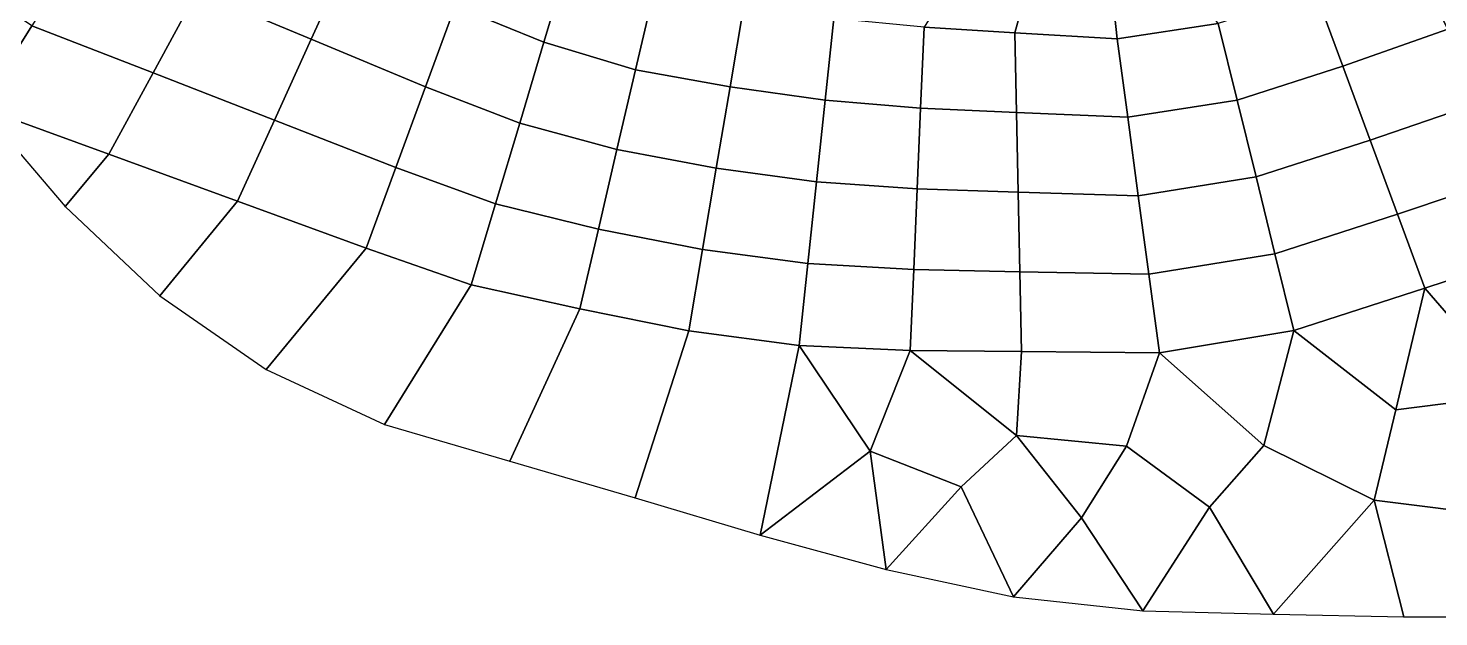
# Model space of a CAD drawing. Extents: x 391089 to 406232, y 6461839 to 6471033.
# Drawn here: x 402490.8 to 402657.1, y 6469393.4 to 6469462.9 of the extents above; entities that cross this region are included whole.
import ezdxf

# ---------------------------------------------------------------- set-up
doc = ezdxf.new("R2010")
doc.units = 0
for name, color, linetype in [('MESH_BOUND', 25, 'CONTINUOUS'), ('MESH_ELEMS', 18, 'CONTINUOUS'), ('MESH_NODES', 18, 'CONTINUOUS')]:
    doc.layers.add(name, color=color, linetype=linetype)

msp = doc.modelspace()

# ---------------------------------------------------------------- linework, layer by layer
at = {"layer": 'MESH_BOUND', "color": 25}
for points in [[(402485.117, 6469453.54, 4.01), (402495.114, 6469441.83, 3.667)], [(402495.114, 6469441.83, 3.667), (402506.301, 6469431.3, 3.285)], [(402506.301, 6469431.3, 3.285), (402518.821, 6469422.59, 3.36)], [(402518.821, 6469422.59, 3.36), (402532.789, 6469416.11, 2.91)], [(402532.789, 6469416.11, 2.91), (402547.569, 6469411.79, 3.645)], [(402547.569, 6469411.79, 3.645), (402562.346, 6469407.46, 4.037)], [(402562.346, 6469407.46, 4.037), (402577.094, 6469403.03, 4.431)], [(402577.094, 6469403.03, 4.431), (402591.939, 6469398.98, 4.213)], [(402591.939, 6469398.98, 4.213), (402606.993, 6469395.74, 2.907)], [(402606.993, 6469395.74, 2.907), (402622.235, 6469394.1, 2.277)], [(402622.235, 6469394.1, 2.277), (402637.629, 6469393.73, 2.018)], [(402637.629, 6469393.73, 2.018), (402653.023, 6469393.4, 1.987)], [(402653.023, 6469393.4, 1.987), (402668.421, 6469393.4, 2.034)]]:
    msp.add_polyline3d(points, dxfattribs=at)
at = {"layer": 'MESH_ELEMS', "color": 178}
for points in [[(402528.503, 6469471.15, 0), (402515.889, 6469476.81, 0), (402510.686, 6469467.21, 0), (402524.151, 6469461.59, 0)], [(402551.596, 6469461.24, 0), (402554.464, 6469470.79, 0.678), (402544.62, 6469475.02, 0.632), (402541.118, 6469465.5, 0)], [(402664.913, 6469476.25, 0.619), (402653.959, 6469471.28, 0.764), (402658.201, 6469462.78, 0.631), (402670.107, 6469468.19, 0.521)], [(402510.686, 6469467.21, 0), (402497.222, 6469472.82), (402491.169, 6469463.18), (402505.484, 6469457.61)], [(402541.118, 6469465.5, 0), (402528.503, 6469471.15, 0), (402524.151, 6469461.59, 0), (402537.616, 6469455.98)], [(402562.394, 6469457.98, 0.591), (402564.587, 6469467.39, 0.83), (402554.464, 6469470.79, 0.678), (402551.596, 6469461.24, 0)], [(402607.134, 6469462.36, 0.793), (402609.072, 6469469.38, 0.738), (402601.091, 6469470.59, 0.694), (402596.431, 6469463.01, 0.713)], [(402625.726, 6469471.07, 0.69), (402618.377, 6469469.32, 0.699), (402619.196, 6469461.63, 0.882), (402631.132, 6469463.46, 0.67)], [(402653.959, 6469471.28, 0.764), (402642.605, 6469467.14, 0.851), (402645.826, 6469458.41, 0.874), (402658.201, 6469462.78, 0.631)], [(402609.072, 6469469.38, 0.738), (402607.134, 6469462.36, 0.793), (402619.196, 6469461.63, 0.882), (402618.377, 6469469.32, 0.699)], [(402485.931, 6469466.7), (402479.804, 6469457.37, 5.782), (402485.117, 6469453.54, 4.01), (402491.169, 6469463.18)], [(402524.151, 6469461.59, 0), (402510.686, 6469467.21, 0), (402505.484, 6469457.61), (402519.799, 6469452.03)], [(402573.538, 6469455.97, 0.544), (402575.156, 6469465.58, 0.812), (402564.587, 6469467.39, 0.83), (402562.394, 6469457.98, 0.591)], [(402642.605, 6469467.14, 0.851), (402631.132, 6469463.46, 0.67), (402633.355, 6469454.4, 0.758), (402645.826, 6469458.41, 0.874)], [(402548.728, 6469451.69), (402551.596, 6469461.24, 0), (402541.118, 6469465.5, 0), (402537.616, 6469455.98)], [(402584.75, 6469454.4, 0.64), (402585.767, 6469464.05, 0.579), (402575.156, 6469465.58, 0.812), (402573.538, 6469455.97, 0.544)], [(402505.484, 6469457.61), (402491.169, 6469463.18), (402485.117, 6469453.54, 4.01), (402500.282, 6469448.01, 0.001)], [(402596.023, 6469453.47, 0.624), (402596.431, 6469463.01, 0.713), (402585.767, 6469464.05, 0.579), (402584.75, 6469454.4, 0.64)], [(402631.132, 6469463.46, 0.67), (402619.196, 6469461.63, 0.882), (402620.443, 6469452.37, 0.939), (402633.355, 6469454.4, 0.758)], [(402537.616, 6469455.98), (402524.151, 6469461.59, 0), (402519.799, 6469452.03), (402534.113, 6469446.46)], [(402607.333, 6469452.95, 0.972), (402607.134, 6469462.36, 0.793), (402596.431, 6469463.01, 0.713), (402596.023, 6469453.47, 0.624)], [(402619.196, 6469461.63, 0.882), (402607.134, 6469462.36, 0.793), (402607.333, 6469452.95, 0.972), (402620.443, 6469452.37, 0.939)], [(402658.201, 6469462.78, 0.631), (402645.826, 6469458.41, 0.874), (402649.046, 6469449.67, -0.1), (402662.442, 6469454.28, -0.1)], [(402560.201, 6469448.57, -0.1), (402562.394, 6469457.98, 0.591), (402551.596, 6469461.24, 0), (402548.728, 6469451.69)], [(402645.826, 6469458.41, 0.874), (402633.355, 6469454.4, 0.758), (402635.578, 6469445.33, -0.1), (402649.046, 6469449.67, -0.1)], [(402519.799, 6469452.03), (402505.484, 6469457.61), (402500.282, 6469448.01, 0.001), (402515.446, 6469442.47, 0.001)], [(402571.92, 6469446.37, -0.1), (402573.538, 6469455.97, 0.544), (402562.394, 6469457.98, 0.591), (402560.201, 6469448.57, -0.1)], [(402545.86, 6469442.14, 0), (402548.728, 6469451.69), (402537.616, 6469455.98), (402534.113, 6469446.46)], [(402583.732, 6469444.75, -0.1), (402584.75, 6469454.4, 0.64), (402573.538, 6469455.97, 0.544), (402571.92, 6469446.37, -0.1)], [(402500.282, 6469448.01, 0.001), (402485.117, 6469453.54, 4.01), (402495.114, 6469441.83, 3.667), (402500.282, 6469448.01, 0.001)], [(402595.615, 6469443.93, -0.1), (402596.023, 6469453.47, 0.624), (402584.75, 6469454.4, 0.64), (402583.732, 6469444.75, -0.1)], [(402607.532, 6469443.55, -0.1), (402607.333, 6469452.95, 0.972), (402596.023, 6469453.47, 0.624), (402595.615, 6469443.93, -0.1)], [(402633.355, 6469454.4, 0.758), (402620.443, 6469452.37, 0.939), (402621.69, 6469443.1, -0.1), (402635.578, 6469445.33, -0.1)], [(402662.442, 6469454.28, -0.1), (402649.046, 6469449.67, -0.1), (402652.266, 6469440.94, 1.122), (402666.683, 6469445.79, 0.884)], [(402534.113, 6469446.46), (402519.799, 6469452.03), (402515.446, 6469442.47, 0.001), (402530.611, 6469436.94, 0.001)], [(402558.007, 6469439.17, -0.1), (402560.201, 6469448.57, -0.1), (402548.728, 6469451.69), (402545.86, 6469442.14, 0)], [(402620.443, 6469452.37, 0.939), (402607.333, 6469452.95, 0.972), (402607.532, 6469443.55, -0.1), (402621.69, 6469443.1, -0.1)], [(402570.303, 6469436.76, -0.1), (402571.92, 6469446.37, -0.1), (402560.201, 6469448.57, -0.1), (402558.007, 6469439.17, -0.1)], [(402649.046, 6469449.67, -0.1), (402635.578, 6469445.33, -0.1), (402637.801, 6469436.26, 0.78), (402652.266, 6469440.94, 1.122)], [(402506.301, 6469431.3, 3.285), (402515.446, 6469442.47, 0.001), (402500.282, 6469448.01, 0.001), (402495.114, 6469441.83, 3.667)], [(402542.992, 6469432.59, 2.362), (402545.86, 6469442.14, 0), (402534.113, 6469446.46), (402530.611, 6469436.94, 0.001)], [(402582.715, 6469435.1, -0.1), (402583.732, 6469444.75, -0.1), (402571.92, 6469446.37, -0.1), (402570.303, 6469436.76, -0.1)], [(402635.578, 6469445.33, -0.1), (402621.69, 6469443.1, -0.1), (402622.937, 6469433.84, 0.922), (402637.801, 6469436.26, 0.78)], [(402666.683, 6469445.79, 0.884), (402652.266, 6469440.94, 1.122), (402655.487, 6469432.2, 1.891), (402670.925, 6469437.29, 1.697)], [(402595.207, 6469434.39, -0.1), (402595.615, 6469443.93, -0.1), (402583.732, 6469444.75, -0.1), (402582.715, 6469435.1, -0.1)], [(402607.731, 6469434.14, -0.1), (402607.532, 6469443.55, -0.1), (402595.615, 6469443.93, -0.1), (402595.207, 6469434.39, -0.1)], [(402621.69, 6469443.1, -0.1), (402607.532, 6469443.55, -0.1), (402607.731, 6469434.14, -0.1), (402622.937, 6469433.84, 0.922)], [(402515.446, 6469442.47, 0.001), (402506.301, 6469431.3, 3.285), (402518.821, 6469422.59, 3.36), (402530.611, 6469436.94, 0.001)], [(402555.814, 6469429.76, 1.962), (402558.007, 6469439.17, -0.1), (402545.86, 6469442.14, 0), (402542.992, 6469432.59, 2.362)], [(402652.266, 6469440.94, 1.122), (402637.801, 6469436.26, 0.78), (402640.024, 6469427.2, 1.535), (402655.487, 6469432.2, 1.891)], [(402568.685, 6469427.16, 1.93), (402570.303, 6469436.76, -0.1), (402558.007, 6469439.17, -0.1), (402555.814, 6469429.76, 1.962)], [(402532.789, 6469416.11, 2.91), (402542.992, 6469432.59, 2.362), (402530.611, 6469436.94, 0.001), (402518.821, 6469422.59, 3.36)], [(402581.697, 6469425.45, 1.707), (402582.715, 6469435.1, -0.1), (402570.303, 6469436.76, -0.1), (402568.685, 6469427.16, 1.93)], [(402655.487, 6469432.2, 1.891), (402666.341, 6469419.66, 1.834), (402670.925, 6469437.29, 1.697), (402655.487, 6469432.2, 1.891)], [(402594.799, 6469424.85, 1.698), (402595.207, 6469434.39, -0.1), (402582.715, 6469435.1, -0.1), (402581.697, 6469425.45, 1.707)], [(402637.801, 6469436.26, 0.78), (402622.937, 6469433.84, 0.922), (402624.184, 6469424.58, 1.478), (402640.024, 6469427.2, 1.535)], [(402607.93, 6469424.73, 1.772), (402607.731, 6469434.14, -0.1), (402595.207, 6469434.39, -0.1), (402594.799, 6469424.85, 1.698)], [(402622.937, 6469433.84, 0.922), (402607.731, 6469434.14, -0.1), (402607.93, 6469424.73, 1.772), (402624.184, 6469424.58, 1.478)], [(402547.569, 6469411.79, 3.645), (402555.814, 6469429.76, 1.962), (402542.992, 6469432.59, 2.362), (402532.789, 6469416.11, 2.91)], [(402655.487, 6469432.2, 1.891), (402640.024, 6469427.2, 1.535), (402652.074, 6469417.82, 1.723), (402655.487, 6469432.2, 1.891)], [(402655.487, 6469432.2, 1.891), (402652.074, 6469417.82, 1.723), (402666.341, 6469419.66, 1.834), (402655.487, 6469432.2, 1.891)], [(402562.346, 6469407.46, 4.037), (402568.685, 6469427.16, 1.93), (402555.814, 6469429.76, 1.962), (402547.569, 6469411.79, 3.645)], [(402577.094, 6469403.03, 4.431), (402581.697, 6469425.45, 1.707), (402568.685, 6469427.16, 1.93), (402562.346, 6469407.46, 4.037)], [(402636.5, 6469413.63, 1.672), (402640.024, 6469427.2, 1.535), (402624.184, 6469424.58, 1.478), (402636.5, 6469413.63, 1.672)], [(402652.074, 6469417.82, 1.723), (402640.024, 6469427.2, 1.535), (402636.5, 6469413.63, 1.672), (402649.523, 6469407.17, 1.766)], [(402581.697, 6469425.45, 1.707), (402577.094, 6469403.03, 4.431), (402590.051, 6469412.96, 2.286), (402581.697, 6469425.45, 1.707)], [(402590.051, 6469412.96, 2.286), (402594.799, 6469424.85, 1.698), (402581.697, 6469425.45, 1.707), (402590.051, 6469412.96, 2.286)], [(402600.797, 6469408.73, 2.318), (402607.323, 6469414.81, 1.817), (402594.799, 6469424.85, 1.698), (402590.051, 6469412.96, 2.286)], [(402607.323, 6469414.81, 1.817), (402607.93, 6469424.73, 1.772), (402594.799, 6469424.85, 1.698), (402607.323, 6469414.81, 1.817)], [(402620.286, 6469413.54, 1.746), (402624.184, 6469424.58, 1.478), (402607.93, 6469424.73, 1.772), (402607.323, 6469414.81, 1.817)], [(402620.286, 6469413.54, 1.746), (402630.08, 6469406.34, 1.896), (402636.5, 6469413.63, 1.672), (402624.184, 6469424.58, 1.478)], [(402664.875, 6469405.26, 1.906), (402666.341, 6469419.66, 1.834), (402652.074, 6469417.82, 1.723), (402649.523, 6469407.17, 1.766)], [(402600.797, 6469408.73, 2.318), (402606.993, 6469395.74, 2.907), (402615.001, 6469405.09, 1.982), (402607.323, 6469414.81, 1.817)], [(402607.323, 6469414.81, 1.817), (402615.001, 6469405.09, 1.982), (402620.286, 6469413.54, 1.746), (402607.323, 6469414.81, 1.817)], [(402615.001, 6469405.09, 1.982), (402622.235, 6469394.1, 2.277), (402630.08, 6469406.34, 1.896), (402620.286, 6469413.54, 1.746)], [(402630.08, 6469406.34, 1.896), (402637.629, 6469393.73, 2.018), (402649.523, 6469407.17, 1.766), (402636.5, 6469413.63, 1.672)], [(402590.051, 6469412.96, 2.286), (402577.094, 6469403.03, 4.431), (402591.939, 6469398.98, 4.213), (402590.051, 6469412.96, 2.286)], [(402600.797, 6469408.73, 2.318), (402590.051, 6469412.96, 2.286), (402591.939, 6469398.98, 4.213), (402600.797, 6469408.73, 2.318)], [(402591.939, 6469398.98, 4.213), (402606.993, 6469395.74, 2.907), (402600.797, 6469408.73, 2.318), (402591.939, 6469398.98, 4.213)], [(402653.023, 6469393.4, 1.987), (402649.523, 6469407.17, 1.766), (402637.629, 6469393.73, 2.018), (402653.023, 6469393.4, 1.987)], [(402664.875, 6469405.26, 1.906), (402649.523, 6469407.17, 1.766), (402653.023, 6469393.4, 1.987), (402668.421, 6469393.4, 2.034)], [(402606.993, 6469395.74, 2.907), (402622.235, 6469394.1, 2.277), (402615.001, 6469405.09, 1.982), (402606.993, 6469395.74, 2.907)], [(402622.235, 6469394.1, 2.277), (402637.629, 6469393.73, 2.018), (402630.08, 6469406.34, 1.896), (402622.235, 6469394.1, 2.277)]]:
    msp.add_3dface(points, dxfattribs=at)
at = {"layer": 'MESH_NODES', "color": 18}
for p in [(402524.151, 6469461.59, 0), (402607.134, 6469462.36, 0.793), (402619.196, 6469461.63, 0.882), (402551.596, 6469461.24, 0), (402645.826, 6469458.41, 0.874), (402505.484, 6469457.61), (402562.394, 6469457.98, 0.591), (402537.616, 6469455.98), (402573.538, 6469455.97, 0.544), (402584.75, 6469454.4, 0.64), (402596.023, 6469453.47, 0.624), (402633.355, 6469454.4, 0.758), (402519.799, 6469452.03), (402548.728, 6469451.69), (402607.333, 6469452.95, 0.972), (402620.443, 6469452.37, 0.939), (402560.201, 6469448.57, -0.1), (402649.046, 6469449.67, -0.1), (402500.282, 6469448.01, 0.001), (402534.113, 6469446.46), (402571.92, 6469446.37, -0.1), (402635.578, 6469445.33, -0.1), (402583.732, 6469444.75, -0.1), (402595.615, 6469443.93, -0.1), (402607.532, 6469443.55, -0.1), (402495.114, 6469441.83, 3.667), (402515.446, 6469442.47, 0.001), (402545.86, 6469442.14, 0), (402621.69, 6469443.1, -0.1), (402652.266, 6469440.94, 1.122), (402558.007, 6469439.17, -0.1), (402530.611, 6469436.94, 0.001), (402570.303, 6469436.76, -0.1), (402582.715, 6469435.1, -0.1), (402637.801, 6469436.26, 0.78), (402595.207, 6469434.39, -0.1), (402607.731, 6469434.14, -0.1), (402622.937, 6469433.84, 0.922), (402542.992, 6469432.59, 2.362), (402655.487, 6469432.2, 1.891), (402506.301, 6469431.3, 3.285), (402555.814, 6469429.76, 1.962), (402568.685, 6469427.16, 1.93), (402640.024, 6469427.2, 1.535), (402581.697, 6469425.45, 1.707), (402594.799, 6469424.85, 1.698), (402607.93, 6469424.73, 1.772), (402624.184, 6469424.58, 1.478), (402518.821, 6469422.59, 3.36), (402652.074, 6469417.82, 1.723), (402532.789, 6469416.11, 2.91), (402607.323, 6469414.81, 1.817), (402620.286, 6469413.54, 1.746), (402636.5, 6469413.63, 1.672), (402547.569, 6469411.79, 3.645), (402590.051, 6469412.96, 2.286), (402600.797, 6469408.73, 2.318), (402562.346, 6469407.46, 4.037), (402649.523, 6469407.17, 1.766), (402615.001, 6469405.09, 1.982), (402630.08, 6469406.34, 1.896), (402577.094, 6469403.03, 4.431), (402591.939, 6469398.98, 4.213), (402606.993, 6469395.74, 2.907), (402622.235, 6469394.1, 2.277), (402637.629, 6469393.73, 2.018), (402653.023, 6469393.4, 1.987)]:
    msp.add_point(p, dxfattribs=at)

doc.saveas('drawing.dxf')
